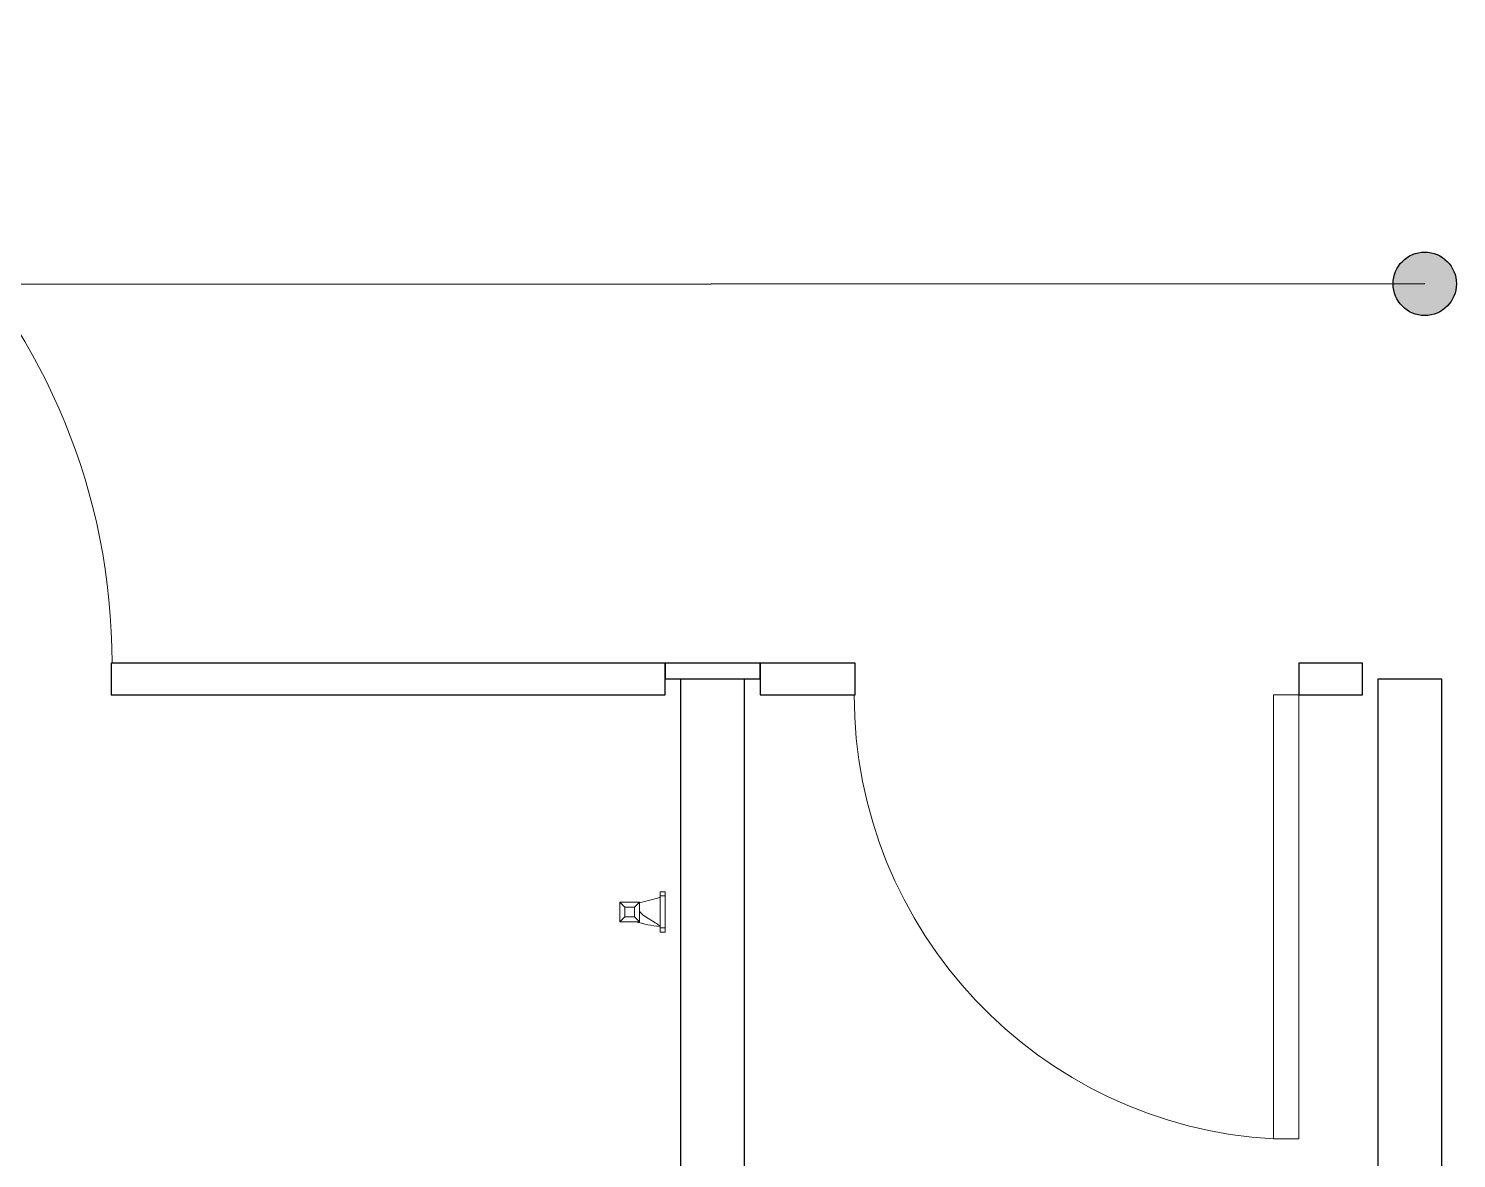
# Model space of a CAD drawing. Header units: metres. Extents: x 22.6 to 101.3, y 9.4 to 67.4.
# Drawn here: x 51.865 to 54.117, y 46.691 to 48.473 of the extents above; entities that cross this region are included whole.
import ezdxf

# ---------------------------------------------------------------- set-up
doc = ezdxf.new("R2010")
doc.units = ezdxf.units.M
doc.layers.add('00', color=252, linetype='Continuous')
doc.layers.add('A-BERG', color=1, linetype='Continuous', lineweight=9)
doc.layers.add('A-DOOR', color=5, linetype='Continuous', lineweight=5)

# ---------------------------------------------------------------- blocks, each defined once
blk = doc.blocks.new('Bath_Accessory- CLOTH_HOOK - Brilliance Polished Nickel-V60-GROUND FLOOR PLAN')
at = {"layer": 'A-BERG'}
for p, q in [((52.861, 47.103), (52.861, 47.1116)), ((52.861, 47.1116), (52.8689, 47.1116)), ((52.8689, 47.1053), (52.861, 47.1053)), ((52.861, 47.103), (52.861, 47.0567)), ((52.8689, 47.1116), (52.8689, 47.0481)), ((52.7975, 47.0954), (52.8053, 47.0875)), ((52.7975, 47.0644), (52.7975, 47.0954)), ((52.7975, 47.0954), (52.8284, 47.0954)), ((52.8053, 47.0875), (52.8206, 47.0875)), ((52.8053, 47.0722), (52.8053, 47.0875)), ((52.8284, 47.0954), (52.8206, 47.0875)), ((52.8206, 47.0875), (52.8206, 47.0722)), ((52.8284, 47.0954), (52.8284, 47.0943)), ((52.8284, 47.0943), (52.8284, 47.0644)), ((52.7975, 47.0644), (52.8053, 47.0722)), ((52.8225, 47.0644), (52.7975, 47.0644)), ((52.8206, 47.0722), (52.8053, 47.0722)), ((52.8206, 47.0722), (52.8284, 47.0644)), ((52.8284, 47.0644), (52.8225, 47.0644)), ((52.861, 47.0481), (52.861, 47.0567)), ((52.8689, 47.0545), (52.861, 47.0545)), ((52.8689, 47.0481), (52.861, 47.0481))]:
    blk.add_line(p, q, dxfattribs=at)
for centre, radius, start, end in [((52.762, 47.4075), 0.3202, 281.9839, 288.0161), ((52.8833, 47.2688), 0.2132, 253.4368, 263.9955)]:
    blk.add_arc(centre, radius, start, end, dxfattribs=at)
blk.add_open_spline([(52.861, 47.0567), (52.8601, 47.0578), (52.8579, 47.0598), (52.8535, 47.0629), (52.8483, 47.0659), (52.8414, 47.07), (52.8335, 47.0751), (52.8295, 47.0792), (52.8284, 47.0813)], degree=3, knots=[0, 0, 0, 0, 0.125, 0.25, 0.375, 0.5, 0.75, 1, 1, 1, 1], dxfattribs=at)
blk = doc.blocks.new('Single-Flush-Partition - 700 _ 2200-2763523-GROUND FLOOR PLAN')
at = {"layer": 'A-DOOR'}
for p, q in [((0.31, -0.025), (0.31, -0.7256)), ((0.35, -0.025), (0.31, -0.025)), ((0.35, -0.025), (0.35, -0.7256)), ((0.35, -0.7256), (0.31, -0.7256))]:
    blk.add_line(p, q, dxfattribs=at)
blk.add_arc((0.35, -0.025), 0.7017, 180, 266.7321, dxfattribs=at)
blk = doc.blocks.new('Single-Flush-Partition - 1000_ 2201-2763526-GROUND FLOOR PLAN')
at = {"layer": 'A-DOOR'}
for p, q in [((0.46, -0.025), (0.46, -1.0259)), ((0.5, -0.025), (0.46, -0.025)), ((0.5, -0.025), (0.5, -1.0259)), ((0.5, -1.0259), (0.46, -1.0259))]:
    blk.add_line(p, q, dxfattribs=at)
blk.add_arc((0.5, -0.025), 1.0017, 180, 267.7114, dxfattribs=at)

msp = doc.modelspace()

# ---------------------------------------------------------------- hatches: boundary and pattern name
at = {"layer": '00'}
h = msp.add_hatch(color=252, dxfattribs=at)
edge = h.paths.add_edge_path(flags=0)
edge.add_arc((54.0673, 48.0706), 0.05, 0, 360)

# ---------------------------------------------------------------- linework, layer by layer
at = {"layer": '00', "color": 252}
for p, q in [((54.0673, 48.0706), (49.3026, 48.0685)), ((53.1689, 47.4723), (51.9949, 47.4723)), ((51.9949, 47.4723), (51.9949, 47.4223)), ((52.8689, 47.4223), (52.8689, 47.4723)), ((52.8689, 47.4723), (52.8689, 47.4473)), ((53.0189, 47.4723), (53.0189, 47.4223)), ((53.0189, 47.4473), (53.0189, 47.4723)), ((53.1689, 47.4223), (53.1689, 47.4723)), ((53.9689, 47.4723), (53.8689, 47.4723)), ((53.8689, 47.4723), (53.8689, 47.4223)), ((53.9689, 47.4223), (53.9689, 47.4723)), ((52.8689, 47.4473), (53.0189, 47.4473)), ((52.8939, 45.3973), (52.8939, 47.4473)), ((52.8939, 47.4473), (52.9939, 47.4473)), ((52.9939, 47.4473), (52.9939, 45.3973)), ((53.9939, 45.3973), (53.9939, 47.4473)), ((53.9939, 47.4473), (54.0939, 47.4473)), ((54.0939, 47.4473), (54.0939, 45.3973)), ((51.9949, 47.4223), (52.8689, 47.4223)), ((53.0189, 47.4223), (53.1689, 47.4223)), ((53.8689, 47.4223), (53.9689, 47.4223))]:
    msp.add_line(p, q, dxfattribs=at)
msp.add_circle((54.0673, 48.0706), 0.05, dxfattribs=at)

# ---------------------------------------------------------------- block references
at = {"layer": '00', "color": 252, "rotation": 180}
msp.add_blockref('Single-Flush-Partition - 1000_ 2201-2763526-GROUND FLOOR PLAN', (51.4949, 47.4473), dxfattribs=at)
at = {"layer": '00', "color": 252}
for name, p in [('Single-Flush-Partition - 700 _ 2200-2763523-GROUND FLOOR PLAN', (53.5189, 47.4473)), ('Bath_Accessory- CLOTH_HOOK - Brilliance Polished Nickel-V60-GROUND FLOOR PLAN', (0, 0))]:
    msp.add_blockref(name, p, dxfattribs=at)

doc.saveas('drawing.dxf')
